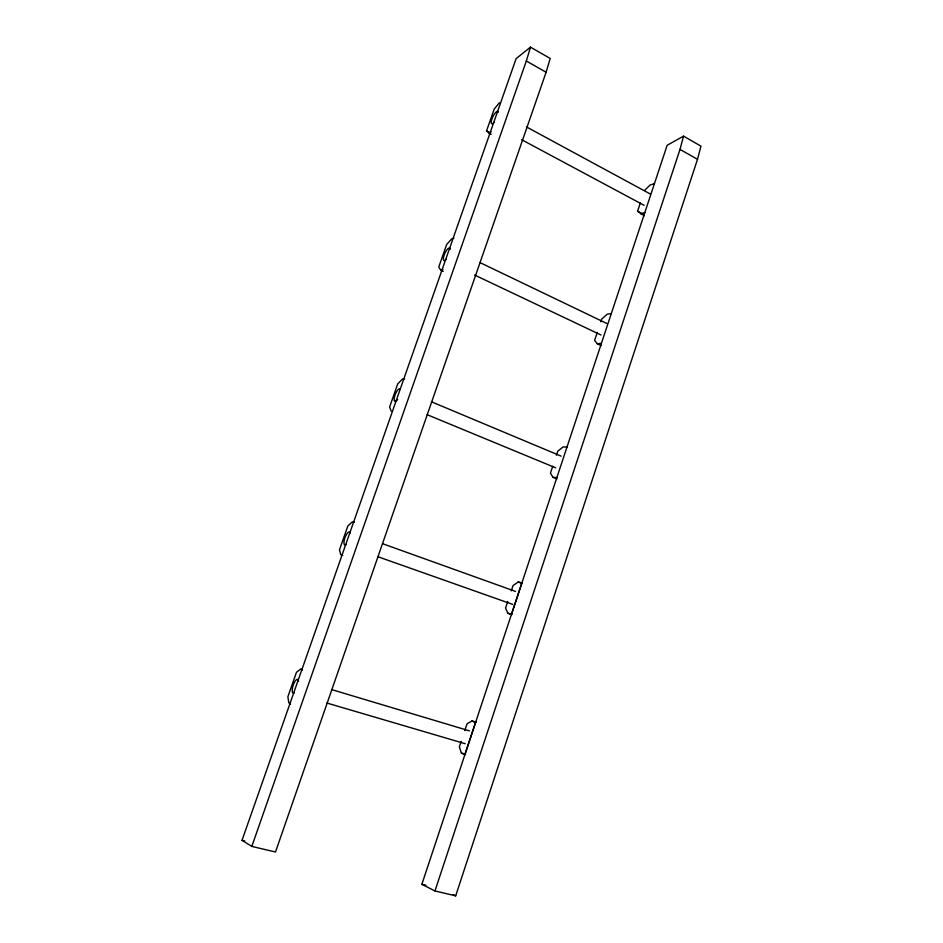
<?xml version="1.0" encoding="UTF-8"?>
<svg xmlns="http://www.w3.org/2000/svg" width="943" height="943" viewBox="0 0 943 943"><rect width="100%" height="100%" fill="white"/><g stroke="black" fill="none" stroke-linecap="round" stroke-linejoin="round"><path stroke-width="1.41" d="M697.502 159.332L700.967 146.141L683.545 136.146L667.161 145.281L421.863 884.286L434.959 890.97L455.693 895.85L697.502 159.332L680.009 149.407L683.545 136.146M546.103 72.234L550.205 58.454L530.508 47.15L516.127 58.619L242.033 840.307L251.816 846.413L275.497 852L546.103 72.234L526.324 61L530.508 47.15M434.959 890.97L680.009 149.407M644.281 215.794L637.574 211.256L640.344 202.945M507.758 601.457L505.554 608.07L507.817 613.209L511.919 614.636M511.283 590.86L513.051 585.568L518.202 582.008L521.915 582.915L511.483 614.294L507.817 613.209M552.739 466.255L550.453 473.103L552.975 477.323L556.948 478.95M556.394 455.292L557.761 451.19L563.077 446.947L567.002 447.065M597.273 332.407L594.609 340.411L597.355 343.782L601.21 345.586M600.821 321.74L601.717 319.076L607.198 314.196L611.312 313.559M461.174 741.481L459.359 746.915L461.363 752.997L464.805 754.93L475.52 722.68L472.03 720.935L467.056 723.8L464.793 730.589M251.816 846.413L526.324 61M491.185 134.425L486.529 130.924L494.226 109.034L499.377 102.787M644.505 190.474L650.128 185.005L654.442 183.637M488.722 133.116L491.138 131.949M453.913 238.155L451.626 238.921L446.664 244.508L438.754 267.01L440.676 270.111L443.21 271.313M440.676 270.111L442.927 269.474M640.545 213.813L644.812 212.611M597.355 343.782L601.434 343.299M404.606 378.827L402.484 379.027L397.722 383.907L389.589 407.058L391.215 411.124M552.975 477.323L556.841 477.618M354.344 522.198L352.399 521.809L347.861 525.946L339.492 549.757L340.8 554.826L342.698 555.368M242.033 840.307L244.756 840.956M421.863 884.286L425.941 885.253M461.363 752.997L465.594 754.223M326.832 703.018L465.205 743.709M331.523 689.557L469.473 730.872M472.03 720.935L476.239 722.208M378.155 556.818L512.733 604.404M382.705 543.746L515.503 591.414M518.202 582.008L522.269 583.481M427.12 414.672L555.616 467.811M431.399 401.777L561.132 456.141M474.612 275.038L600.997 334.989M479.999 262.59L606.62 323.39M453.253 894.624L455.693 895.85M486.529 130.924L490.195 132.869M637.574 211.256L641.287 213.236M521.632 139.694L644.093 205.303M526.453 126.916L650.21 193.952M302.538 669.966L300.782 668.941L296.479 672.288L287.863 696.794L288.853 702.936L290.562 704.103M494.391 122.095A6.907 2.098 -63.5 0 1 491.197 122.236A6.907 2.098 -63.5 0 1 494.556 113.855A6.907 2.098 -63.5 0 1 498.364 112.205M446.298 259.29A6.86 2.204 -65.4 0 1 443.363 258.547A6.86 2.204 -65.4 0 1 446.782 250.036A6.86 2.204 -65.4 0 1 450.318 249.258M397.663 399.467A6.896 2.299 -67.6 0 1 394.48 396.838A6.896 2.299 -67.6 0 1 400.315 388.764M346.317 544.453A7.014 2.357 -69.9 0 1 344.89 537.887A7.014 2.357 -69.9 0 1 350.348 532.972M294.31 692.81A7.238 2.381 -72.3 0 1 293.285 684.948A7.238 2.381 -72.3 0 1 298.459 680.987"/></g></svg>
